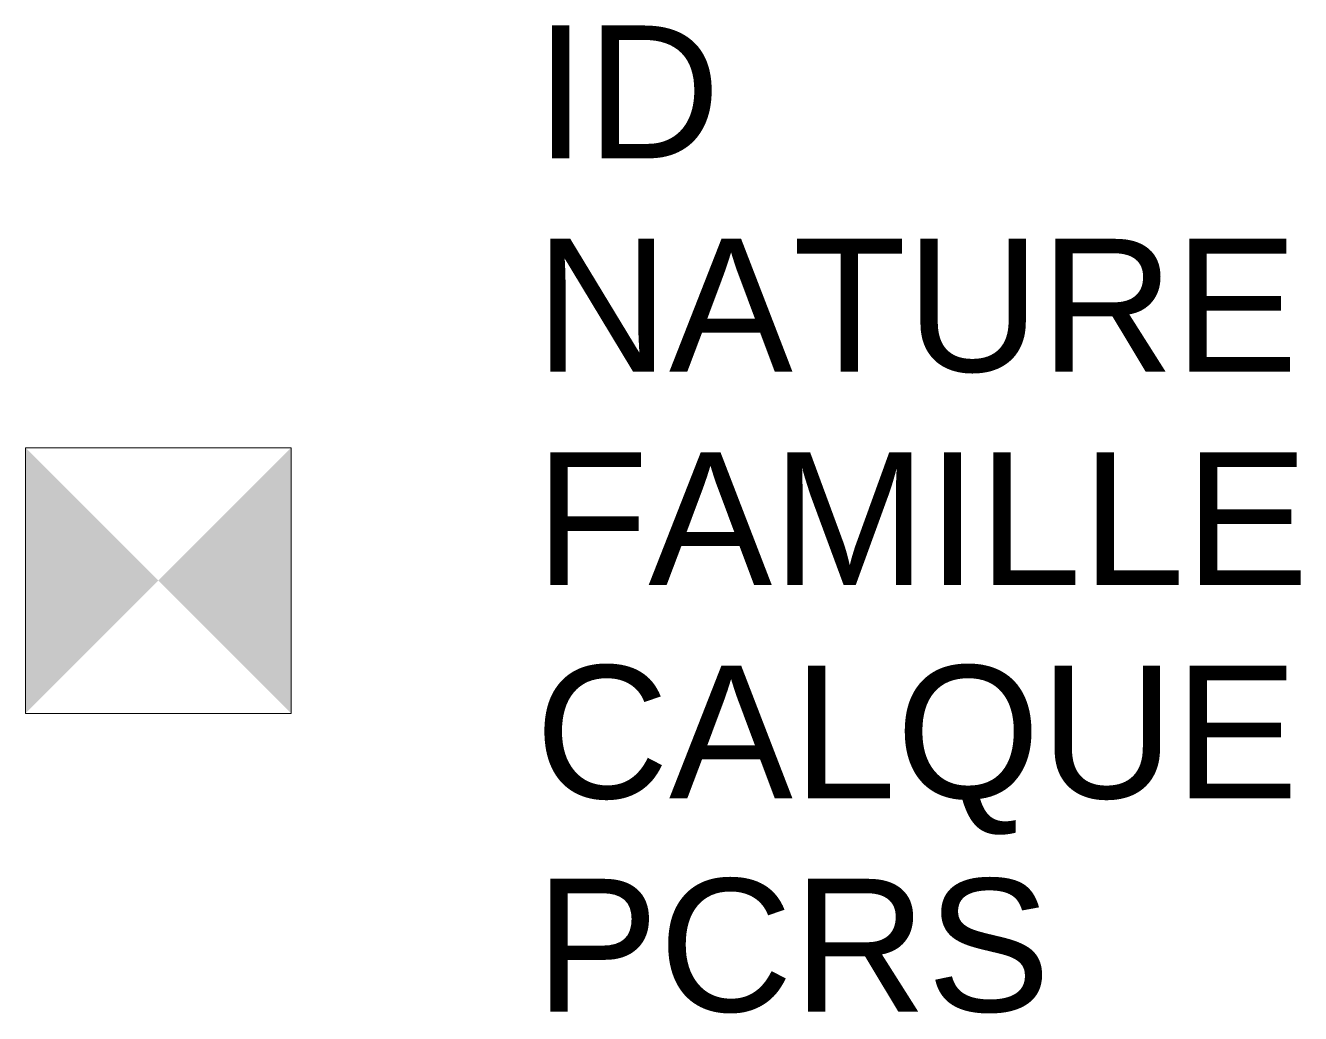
# Model space of a CAD drawing. Header units: metres. Extents: x 3247.85 to 3249.77, y 1846.91 to 1848.4.
import ezdxf

# ---------------------------------------------------------------- set-up
doc = ezdxf.new("R2010")
doc.units = ezdxf.units.M
doc.linetypes.add('Socle_Continu', pattern=[2.5, 2.5, 0])
doc.layers.add('GAZFL_SCS', color=40, linetype='Socle_Continu', lineweight=13)
doc.styles.get("Standard").update_dxf_attribs({"font": 'arial.ttf'})

msp = doc.modelspace()

# ---------------------------------------------------------------- hatches: boundary and pattern name
at = {"layer": 'GAZFL_SCS', "linetype": 'Socle_Continu'}
for points in [[(3247.8492, 1847.7595), (3248.0492, 1847.5595), (3247.8492, 1847.3595)], [(3248.2492, 1847.7595), (3248.2492, 1847.3595), (3248.0492, 1847.5595)]]:
    msp.add_hatch(color=256, dxfattribs=at).paths.add_polyline_path(points)

# ---------------------------------------------------------------- linework, layer by layer
at = {"layer": 'GAZFL_SCS', "linetype": 'Socle_Continu', "flags": 128}
msp.add_lwpolyline([(3247.8492, 1847.7595), (3248.2492, 1847.7595), (3248.2492, 1847.3595), (3247.8492, 1847.3595)], close=True, dxfattribs=at)
msp.add_lwpolyline([(3248.2492, 1847.7595), (3248.2492, 1847.3595)], dxfattribs=at)

# ---------------------------------------------------------------- texts
at = {"layer": 'GAZFL_SCS', "linetype": 'Socle_Continu', "flags": 9}
for tag, p, s in [('ID', (3248.6162, 1848.1955), 'JP_0702'), ('NATURE', (3248.6162, 1847.8742), 'Borne de gaz'), ('FAMILLE', (3248.6162, 1847.5529), 'Gaz'), ('CALQUE', (3248.6162, 1847.2316), 'GAZFL_SCS'), ('PCRS', (3248.6162, 1846.9104), 'AffleurantSymbole')]:
    msp.add_attdef(tag, p, s, height=0.2, dxfattribs=at)

doc.saveas('drawing.dxf')
